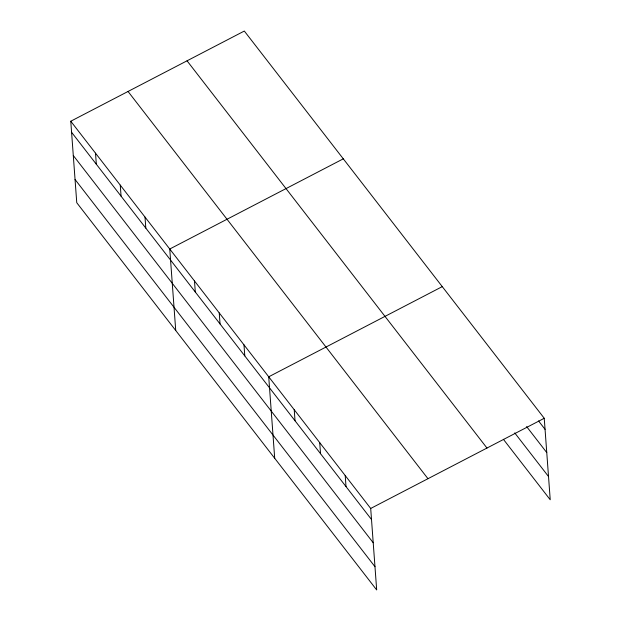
<?xml version="1.0" encoding="UTF-8"?>
<svg xmlns="http://www.w3.org/2000/svg" width="621" height="621" viewBox="0 0 621 621"><rect width="100%" height="100%" fill="white"/><g stroke="black" fill="none" stroke-linecap="round" stroke-linejoin="round"><path stroke-width="0.93" d="M70.771 121.227L370.698 508.459L376.683 589.95L76.756 202.718L70.771 121.227L244.317 31.05L544.244 418.282L550.229 499.773L503.39 439.303M343.289 158.836L169.75 249.013L175.735 330.504M442.268 286.623L268.722 376.8L274.707 458.29M370.698 508.459L544.244 418.282M538.539 420.929L545.059 429.344M526.608 426.565L546.767 452.593M514.731 432.899L548.522 476.532M187.045 60.811L486.973 448.044M128.042 91.466L427.97 478.698M71.586 132.289L371.513 519.521M73.294 155.529L373.221 542.762M75.048 179.477L374.975 566.709M345.206 475.546L346.021 486.608M319.714 442.626L320.529 453.695M294.222 409.713L295.029 420.782M243.983 344.849L244.79 355.918M219.236 312.906L220.051 323.968M194.489 280.956L195.304 292.025M145.004 217.063L145.819 228.132M120.257 185.12L121.072 196.182M95.518 153.17L96.325 164.239"/></g></svg>
